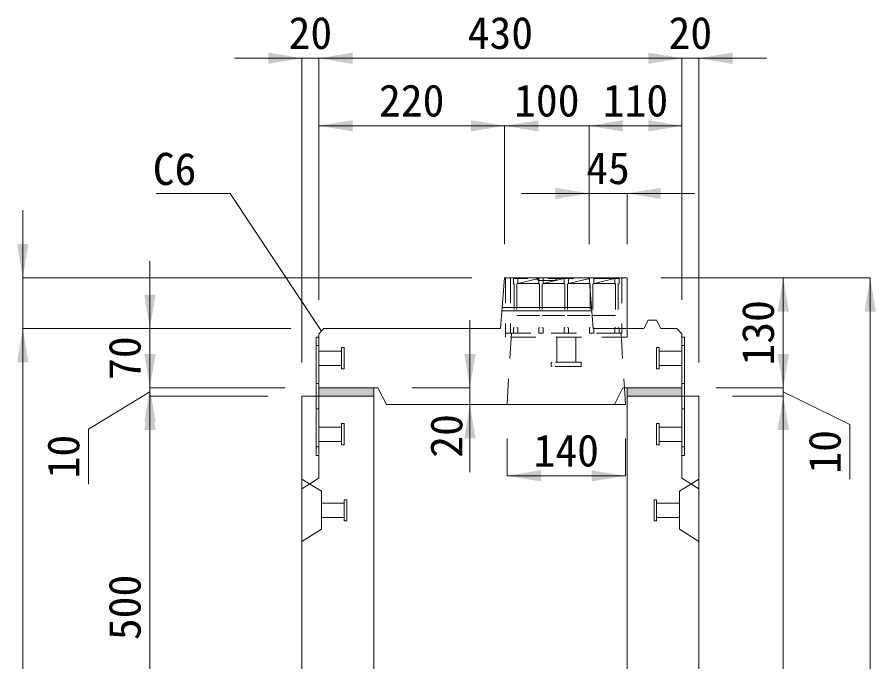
# Model space of a CAD drawing. Units: millimetres at full size, sheet at 1:40. Extents: x -1934 to 44546, y -100881 to -70395.
# Drawn here: x 19826 to 20843, y -94695 to -93932 of the extents above; entities that cross this region are included whole.
import ezdxf
from ezdxf.enums import TextEntityAlignment as Align

# ---------------------------------------------------------------- set-up
doc = ezdxf.new("R2010")
doc.units = ezdxf.units.MM
doc.header["$LTSCALE"] = 40
for name, pattern in [('CHAIN_DOUBLE_DASH', [23.5, 12, -1.5, 3.5, -1.5, 3.5, -1.5]), ('USER1', [1.35, 0.75, -0.6]), ('USER2', [1.35, 0.75, -0.6])]:
    doc.linetypes.add(name, pattern=pattern)
for name, color, linetype, lineweight in [('インサート', 92, 'USER2', 9), ('グレーチング', 7, 'USER2', 5), ('プレート', 7, 'USER1', 9), ('モルタル', 7, 'Continuous', 9), ('受枠', 3, 'USER2', 5), ('寸法線', 7, 'Continuous', 9), ('引出線', 4, 'Continuous', 9), ('本体', 2, 'Continuous', 13), ('補助線', 8, 'CHAIN_DOUBLE_DASH', 5)]:
    doc.layers.add(name, color=color, linetype=linetype, lineweight=lineweight)
doc.layers.add('ハッチング_モルタル', color=30, linetype='Continuous')
doc.styles.add('ＭＳ ゴシック', font='')
doc.styles.get('ＭＳ ゴシック').set_extended_font_data('MS Gothic')

# ---------------------------------------------------------------- blocks, each defined once
blk = doc.blocks.new('filled_arrow')
at = {"color": 0, "linetype": 'Continuous', "lineweight": -2}
blk.add_solid([(7.5, 1.25), (0, 0), (7.5, -1.25)], dxfattribs=at)

msp = doc.modelspace()

# ---------------------------------------------------------------- hatches: boundary and pattern name
at = {"layer": 'ハッチング_モルタル'}
for points in [[(20183.15, -94370.41), (20183.15, -94380.41), (20248.15, -94380.41), (20248.15, -94370.41)], [(20548.15, -94370.41), (20548.15, -94380.41), (20613.15, -94380.41), (20613.15, -94370.41)]]:
    msp.add_hatch(color=256, dxfattribs=at).paths.add_polyline_path(points)

# ---------------------------------------------------------------- linework, layer by layer
at = {"layer": 'インサート'}
for p, q in [((20183.15, -94326.91), (20210.15, -94326.91)), ((20183.15, -94326.91), (20183.15, -94343.91)), ((20213.15, -94322.91), (20210.15, -94322.91)), ((20210.15, -94322.91), (20210.15, -94347.91)), ((20213.15, -94347.91), (20213.15, -94322.91)), ((20583.15, -94322.91), (20586.15, -94322.91)), ((20583.15, -94347.91), (20583.15, -94322.91)), ((20586.15, -94322.91), (20586.15, -94347.91)), ((20613.15, -94326.91), (20586.15, -94326.91)), ((20613.15, -94326.91), (20613.15, -94343.91)), ((20183.15, -94343.91), (20210.15, -94343.91)), ((20210.15, -94347.91), (20213.15, -94347.91)), ((20586.15, -94347.91), (20583.15, -94347.91)), ((20613.15, -94343.91), (20586.15, -94343.91)), ((20183.15, -94416.91), (20210.15, -94416.91)), ((20183.15, -94416.91), (20183.15, -94433.91)), ((20213.15, -94412.91), (20210.15, -94412.91)), ((20210.15, -94412.91), (20210.15, -94437.91)), ((20213.15, -94437.91), (20213.15, -94412.91)), ((20583.15, -94412.91), (20586.15, -94412.91)), ((20583.15, -94437.91), (20583.15, -94412.91)), ((20586.15, -94412.91), (20586.15, -94437.91)), ((20613.15, -94416.91), (20586.15, -94416.91)), ((20613.15, -94416.91), (20613.15, -94433.91)), ((20183.15, -94433.91), (20210.15, -94433.91)), ((20210.15, -94437.91), (20213.15, -94437.91)), ((20586.15, -94437.91), (20583.15, -94437.91)), ((20613.15, -94433.91), (20586.15, -94433.91))]:
    msp.add_line(p, q, dxfattribs=at)
at = {"layer": 'インサート', "linetype": 'Continuous', "lineweight": 5}
for p, q in [((20186.15, -94523.91), (20186.15, -94506.91)), ((20213.15, -94506.91), (20186.15, -94506.91)), ((20213.15, -94527.91), (20213.15, -94502.91)), ((20216.15, -94502.91), (20213.15, -94502.91)), ((20216.15, -94527.91), (20216.15, -94502.91)), ((20580.15, -94502.91), (20580.15, -94527.91)), ((20580.15, -94502.91), (20583.15, -94502.91)), ((20583.15, -94502.91), (20583.15, -94527.91)), ((20583.15, -94506.91), (20610.15, -94506.91)), ((20610.15, -94506.91), (20610.15, -94523.91)), ((20213.15, -94523.91), (20186.15, -94523.91)), ((20216.15, -94527.91), (20213.15, -94527.91)), ((20580.15, -94527.91), (20583.15, -94527.91)), ((20583.15, -94523.91), (20610.15, -94523.91))]:
    msp.add_line(p, q, dxfattribs=at)
at = {"layer": 'グレーチング'}
for p, q in [((20538.65, -94240.91), (20413.65, -94240.91)), ((20413.65, -94240.91), (20413.65, -94246.91)), ((20418.65, -94240.91), (20418.65, -94246.91)), ((20418.65, -94246.91), (20443.65, -94240.91)), ((20443.65, -94240.91), (20443.65, -94246.91)), ((20448.65, -94240.91), (20448.65, -94246.91)), ((20448.65, -94246.91), (20473.65, -94240.91)), ((20473.65, -94240.91), (20473.65, -94246.91)), ((20478.65, -94240.91), (20478.65, -94246.91)), ((20478.65, -94246.91), (20503.65, -94240.91)), ((20503.65, -94240.91), (20503.65, -94246.91)), ((20508.65, -94240.91), (20508.65, -94246.91)), ((20508.65, -94246.91), (20533.65, -94240.91)), ((20533.65, -94240.91), (20533.65, -94246.91)), ((20538.65, -94240.91), (20538.65, -94246.91)), ((20413.65, -94246.91), (20414.65, -94247.91)), ((20414.65, -94247.91), (20414.65, -94298.91)), ((20418.65, -94246.91), (20417.65, -94247.91)), ((20417.65, -94247.91), (20417.65, -94298.91)), ((20418.65, -94246.91), (20443.65, -94246.91)), ((20443.65, -94246.91), (20444.65, -94247.91)), ((20444.65, -94247.91), (20444.65, -94298.91)), ((20448.65, -94246.91), (20447.65, -94247.91)), ((20447.65, -94247.91), (20447.65, -94298.91)), ((20448.65, -94246.91), (20473.65, -94246.91)), ((20473.65, -94246.91), (20474.65, -94247.91)), ((20474.65, -94247.91), (20474.65, -94298.91)), ((20478.65, -94246.91), (20477.65, -94247.91)), ((20477.65, -94247.91), (20477.65, -94298.91)), ((20478.65, -94246.91), (20503.65, -94246.91)), ((20503.65, -94246.91), (20504.65, -94247.91)), ((20504.65, -94247.91), (20504.65, -94298.91)), ((20508.65, -94246.91), (20507.65, -94247.91)), ((20507.65, -94247.91), (20507.65, -94298.91)), ((20508.65, -94246.91), (20533.65, -94246.91)), ((20533.65, -94246.91), (20534.65, -94247.91)), ((20534.65, -94247.91), (20534.65, -94298.91)), ((20538.65, -94246.91), (20537.65, -94247.91)), ((20537.65, -94247.91), (20537.65, -94298.91)), ((20417.65, -94284.91), (20444.65, -94284.91)), ((20447.65, -94284.91), (20474.65, -94284.91)), ((20477.65, -94284.91), (20504.65, -94284.91)), ((20507.65, -94284.91), (20534.65, -94284.91)), ((20413.65, -94299.91), (20414.65, -94298.91)), ((20413.65, -94305.91), (20413.65, -94299.91)), ((20413.65, -94305.91), (20418.65, -94305.91)), ((20418.65, -94299.91), (20417.65, -94298.91)), ((20418.65, -94305.91), (20418.65, -94299.91)), ((20443.65, -94299.91), (20444.65, -94298.91)), ((20443.65, -94305.91), (20443.65, -94299.91)), ((20443.65, -94305.91), (20448.65, -94305.91)), ((20448.65, -94299.91), (20447.65, -94298.91)), ((20448.65, -94305.91), (20448.65, -94299.91)), ((20473.65, -94299.91), (20474.65, -94298.91)), ((20473.65, -94305.91), (20473.65, -94299.91)), ((20473.65, -94305.91), (20478.65, -94305.91)), ((20478.65, -94299.91), (20477.65, -94298.91)), ((20478.65, -94305.91), (20478.65, -94299.91)), ((20503.65, -94299.91), (20504.65, -94298.91)), ((20503.65, -94305.91), (20503.65, -94299.91)), ((20503.65, -94305.91), (20508.65, -94305.91)), ((20508.65, -94299.91), (20507.65, -94298.91)), ((20508.65, -94305.91), (20508.65, -94299.91)), ((20533.65, -94299.91), (20534.65, -94298.91)), ((20533.65, -94305.91), (20533.65, -94299.91)), ((20533.65, -94305.91), (20538.65, -94305.91)), ((20538.65, -94299.91), (20537.65, -94298.91)), ((20538.65, -94305.91), (20538.65, -94299.91))]:
    msp.add_line(p, q, dxfattribs=at)
at = {"layer": 'プレート'}
for p, q in [((20183.15, -94320.41), (20179.95, -94320.41)), ((20616.35, -94320.41), (20613.15, -94320.41)), ((20183.15, -94365.41), (20179.95, -94365.41)), ((20616.35, -94365.41), (20613.15, -94365.41)), ((20183.15, -94395.41), (20179.95, -94395.41)), ((20616.35, -94395.41), (20613.15, -94395.41)), ((20183.15, -94440.41), (20179.95, -94440.41)), ((20616.35, -94440.41), (20613.15, -94440.41))]:
    msp.add_line(p, q, dxfattribs=at)
at = {"layer": 'プレート', "linetype": 'Continuous'}
for points in [[(20179.95, -94450.41), (20179.95, -94310.41), (20183.15, -94310.41), (20183.15, -94450.41)], [(20613.15, -94450.41), (20613.15, -94310.41), (20616.35, -94310.41), (20616.35, -94450.41)]]:
    msp.add_lwpolyline(points, close=True, dxfattribs=at)
at = {"layer": 'モルタル', "lineweight": 13}
msp.add_lwpolyline([(20183.15, -94370.41), (20248.15, -94370.41), (20248.15, -94380.41), (20183.15, -94380.41)], close=True, dxfattribs=at)
at = {"layer": 'モルタル'}
msp.add_lwpolyline([(20548.15, -94370.41), (20613.15, -94370.41), (20613.15, -94380.41), (20548.15, -94380.41)], close=True, dxfattribs=at)
at = {"layer": '受枠', "linetype": 'Continuous'}
for q in [(20404.15, -94240.41), (20548.15, -94300.41)]:
    msp.add_line((20548.15, -94240.41), q, dxfattribs=at)
at = {"layer": '受枠'}
for p, q in [((20404.15, -94240.41), (20404.15, -94310.41)), ((20410.15, -94240.41), (20410.15, -94305.91)), ((20542.15, -94240.41), (20542.15, -94305.91)), ((20404.15, -94305.91), (20548.15, -94305.91)), ((20548.15, -94300.41), (20548.15, -94310.41)), ((20548.15, -94310.41), (20404.15, -94310.41)), ((20464.82, -94340.08), (20464.82, -94310.41)), ((20487.48, -94340.08), (20487.48, -94310.41)), ((20458.28, -94341.14), (20458.28, -94344.34)), ((20492.95, -94340.08), (20459.35, -94340.08)), ((20492.95, -94345.41), (20459.35, -94345.41)), ((20494.02, -94341.14), (20494.02, -94344.34))]:
    msp.add_line(p, q, dxfattribs=at)
for centre, start, end in [((20459.35, -94341.14), 90, 180), ((20459.35, -94344.34), 180, 270), ((20492.95, -94341.14), 0, 90), ((20492.95, -94344.34), 270, 0)]:
    msp.add_arc(centre, 1.07, start, end, dxfattribs=at)
at = {"layer": '寸法線'}
for p, q in [((20263.15, -93980.41), (20083.15, -93980.41)), ((20163.15, -94340.41), (20163.15, -93980.41)), ((20183.15, -93980.41), (20613.15, -93980.41)), ((20183.15, -94266.41), (20183.15, -93980.41)), ((20183.15, -94266.41), (20183.15, -93980.41)), ((20533.15, -93980.41), (20713.15, -93980.41)), ((20613.15, -94266.41), (20613.15, -93980.41)), ((20613.15, -94266.41), (20613.15, -93980.41)), ((20633.15, -94340.41), (20633.15, -93980.41)), ((20183.15, -94060.41), (20403.15, -94060.41)), ((20183.15, -94266.41), (20183.15, -94060.41)), ((20403.15, -94200.41), (20403.15, -94060.41)), ((20583.15, -94060.41), (20403.15, -94060.41)), ((20403.15, -94200.41), (20403.15, -94060.41)), ((20503.15, -94060.41), (20613.15, -94060.41)), ((20503.15, -94200.41), (20503.15, -94060.41)), ((20613.15, -94266.41), (20613.15, -94060.41)), ((20628.15, -94140.41), (20423.15, -94140.41)), ((20503.15, -94200.41), (20503.15, -94140.41)), ((20548.15, -94200.41), (20548.15, -94140.41)), ((19832.55, -94160.41), (19832.55, -94380.41)), ((20503.15, -94200.41), (20503.15, -94170.41)), ((19983.15, -94450.41), (19983.15, -94220.41)), ((20364.15, -94240.41), (19832.55, -94240.41)), ((20588.15, -94240.41), (20836.13, -94240.41)), ((20588.15, -94240.41), (20733.15, -94240.41)), ((20733.15, -94370.41), (20733.15, -94240.41)), ((20836.13, -95730.41), (20836.13, -94240.41)), ((19983.15, -94290.41), (19983.15, -94460.41)), ((20362.12, -94290.41), (20362.12, -94470.41)), ((20733.15, -94290.41), (20733.15, -94460.41)), ((19832.55, -95730.41), (19832.55, -94300.41)), ((20150.15, -94300.41), (19832.55, -94300.41)), ((20149.15, -94300.41), (19832.55, -94300.41)), ((20149.15, -94300.41), (19983.15, -94300.41)), ((19983.15, -94375.41), (19910.54, -94419.45)), ((20143.15, -94370.41), (19983.15, -94370.41)), ((20143.15, -94370.41), (19983.15, -94370.41)), ((20293.15, -94370.41), (20362.12, -94370.41)), ((20653.15, -94370.41), (20733.15, -94370.41)), ((20653.15, -94370.41), (20733.15, -94370.41)), ((20733.15, -94375.41), (20812.18, -94413.84)), ((19983.15, -94880.41), (19983.15, -94380.41)), ((20123.15, -94380.41), (19983.15, -94380.41)), ((20123.15, -94380.41), (19983.15, -94380.41)), ((20673.15, -94380.41), (20733.15, -94380.41)), ((20673.15, -94380.41), (20733.15, -94380.41)), ((20733.15, -95730.41), (20733.15, -94380.41)), ((20303.15, -94390.41), (20362.12, -94390.41)), ((19910.54, -94419.45), (19910.54, -94484.32)), ((20812.18, -94413.84), (20812.18, -94478.71)), ((20406.15, -94430.41), (20406.15, -94474.64)), ((20546.15, -94430.41), (20546.15, -94474.64)), ((20406.15, -94474.64), (20546.15, -94474.64))]:
    msp.add_line(p, q, dxfattribs=at)
at = {"layer": '引出線'}
msp.add_lwpolyline([(20186.15, -94303.41), (20078.15, -94140.41), (19991.05, -94140.41)], dxfattribs=at)
at = {"layer": '本体'}
for p, q in [((20398.15, -94300.41), (20403.15, -94240.41)), ((20403.15, -94240.41), (20440.15, -94240.41)), ((20440.15, -94240.41), (20443.15, -94243.41)), ((20443.15, -94243.41), (20463.15, -94243.41)), ((20463.15, -94243.41), (20466.15, -94240.41)), ((20466.15, -94240.41), (20503.15, -94240.41)), ((20503.15, -94240.41), (20508.15, -94300.41)), ((20506.07, -94275.41), (20400.23, -94275.41)), ((20506.4, -94279.41), (20399.9, -94279.41)), ((20568.15, -94300.41), (20573.15, -94290.41)), ((20573.15, -94290.41), (20583.15, -94290.41)), ((20583.15, -94290.41), (20588.15, -94300.41)), ((20183.15, -94306.41), (20189.15, -94300.41)), ((20183.15, -94306.41), (20183.15, -94370.41)), ((20189.15, -94300.41), (20398.15, -94300.41)), ((20508.15, -94300.41), (20568.15, -94300.41)), ((20588.15, -94300.41), (20607.15, -94300.41)), ((20607.15, -94300.41), (20613.15, -94306.41)), ((20613.15, -94306.41), (20613.15, -94370.41)), ((20183.15, -94370.41), (20253.15, -94370.41)), ((20253.15, -94370.41), (20263.15, -94390.41)), ((20543.15, -94370.41), (20533.15, -94390.41)), ((20543.15, -94370.41), (20613.15, -94370.41)), ((20263.15, -94390.41), (20533.15, -94390.41))]:
    msp.add_line(p, q, dxfattribs=at)
at = {"layer": '本体', "linetype": 'USER2', "lineweight": 9}
for p, q in [((20411.15, -94305.91), (20406.15, -94390.41)), ((20541.15, -94305.91), (20544.97, -94370.41))]:
    msp.add_line(p, q, dxfattribs=at)
at = {"layer": '本体', "lineweight": 20}
for p, q in [((20163.15, -95730.41), (20163.15, -94380.41)), ((20163.15, -94380.41), (20248.15, -94380.41)), ((20183.15, -94380.41), (20248.15, -94380.41)), ((20183.15, -94380.41), (20183.15, -94477.41)), ((20248.15, -94809.89), (20248.15, -94380.41)), ((20548.15, -94809.89), (20548.15, -94380.41)), ((20548.15, -94380.41), (20633.15, -94380.41)), ((20613.15, -94380.41), (20613.15, -94477.41)), ((20633.15, -95730.41), (20633.15, -94380.41)), ((20163.15, -94489.92), (20183.15, -94477.41)), ((20163.15, -94478.41), (20186.15, -94492.91)), ((20610.15, -94492.91), (20633.15, -94478.41)), ((20633.15, -94489.92), (20613.15, -94477.41)), ((20186.15, -94537.91), (20186.15, -94492.91)), ((20610.15, -94537.91), (20610.15, -94492.91)), ((20186.15, -94537.91), (20163.15, -94552.41)), ((20633.15, -94552.41), (20610.15, -94537.91))]:
    msp.add_line(p, q, dxfattribs=at)
at = {"layer": '補助線'}
for p in [(20544.97, -94370.41), (20533.15, -94390.41)]:
    msp.add_line(p, (20546.15, -94390.41), dxfattribs=at)

# ---------------------------------------------------------------- block references
at = {"layer": '寸法線', "xscale": 5.33, "yscale": 5.33}
for p, rotation in [((20163.15, -93980.41), 180), ((20613.15, -93980.41), 180), ((20613.15, -93980.41), 180), ((20403.15, -94060.41), 180), ((20613.15, -94060.41), 180), ((20503.15, -94140.41), 180), ((19832.55, -94240.41), 90), ((20733.15, -94240.41), 270), ((20836.13, -94240.41), 270), ((19983.15, -94300.41), 90), ((19832.55, -94300.41), 270), ((19832.55, -94300.41), 270), ((19983.15, -94370.41), 90), ((20362.12, -94370.41), 90), ((20733.15, -94370.41), 90), ((20733.15, -94370.41), 90), ((19983.15, -94370.41), 270), ((19983.15, -94380.41), 270), ((19983.15, -94380.41), 270), ((20733.15, -94380.41), 270), ((20733.15, -94380.41), 270), ((20362.12, -94390.41), 270), ((20546.15, -94474.64), 180)]:
    msp.add_blockref('filled_arrow', p, dxfattribs=dict(at, rotation=rotation))
for p in [(20183.15, -93980.41), (20183.15, -93980.41), (20633.15, -93980.41), (20183.15, -94060.41), (20403.15, -94060.41), (20503.15, -94060.41), (20503.15, -94060.41), (20548.15, -94140.41), (20406.15, -94474.64)]:
    msp.add_blockref('filled_arrow', p, dxfattribs=at)
at = {"layer": '引出線', "xscale": 0.133, "yscale": 0.133, "rotation": 123.5}
msp.add_blockref('filled_arrow', (20186.15, -94303.41), dxfattribs=at)

# ---------------------------------------------------------------- texts
at = {"layer": '寸法線', "style": 'ＭＳ ゴシック'}
for s, p in [('20', (20173.15, -93950.41)), ('430', (20398.15, -93950.41)), ('20', (20623.15, -93950.41)), ('220', (20293.15, -94030.41)), ('100', (20453.15, -94030.41)), ('110', (20558.15, -94030.41)), ('45', (20525.65, -94110.41)), ('140', (20476.15, -94444.64))]:
    msp.add_text(s, height=37.98, dxfattribs=at).set_placement(p, align=Align.MIDDLE_CENTER)
for s, p in [('130', (20703.15, -94305.41)), ('70', (19953.15, -94335.41)), ('20', (20334.12, -94427.42)), ('10', (19880.54, -94451.88)), ('10', (20782.18, -94446.27)), ('500', (19953.15, -94630.41))]:
    msp.add_text(s, height=37.98, rotation=90, dxfattribs=at).set_placement(p, align=Align.MIDDLE_CENTER)
at = {"layer": '引出線', "style": 'ＭＳ ゴシック'}
msp.add_text('C6', height=37.98, dxfattribs=at).set_placement((20038.15, -94092.41), align=Align.TOP_RIGHT)

doc.saveas('drawing.dxf')
